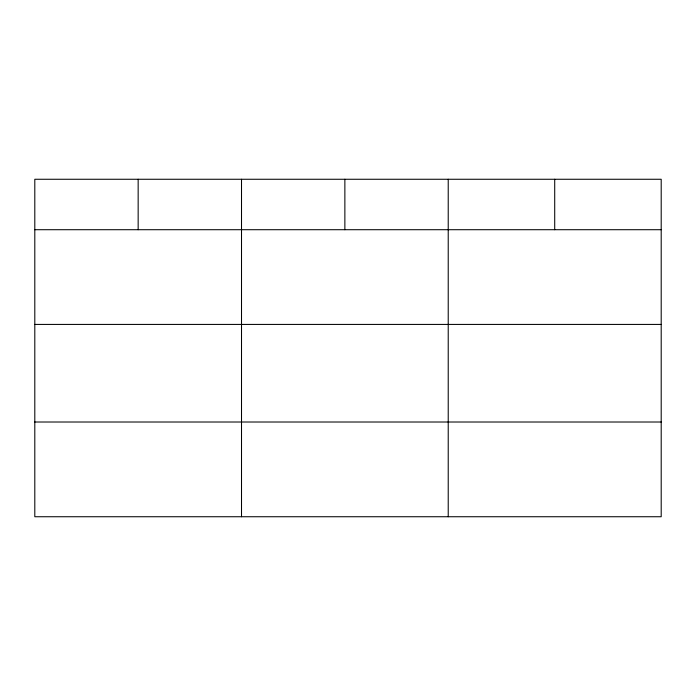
<?xml version="1.0" encoding="UTF-8"?>
<svg xmlns="http://www.w3.org/2000/svg" width="696" height="696" viewBox="0 0 696 696"><rect width="100%" height="100%" fill="white"/><g stroke="black" fill="none" stroke-linecap="round" stroke-linejoin="round"><path stroke-width="1.04" d="M661.2 324.423L661.2 179.264L34.8 179.264L34.8 516.737L661.2 516.737L661.2 324.423L34.8 324.423M34.8 229.706L661.2 229.706M34.8 422.011L661.2 422.011M554.712 179.264L554.712 229.706M448.224 179.264L448.224 516.737M344.868 179.264L344.868 229.706M241.512 179.264L241.512 516.737M138.156 179.264L138.156 229.706"/></g></svg>
